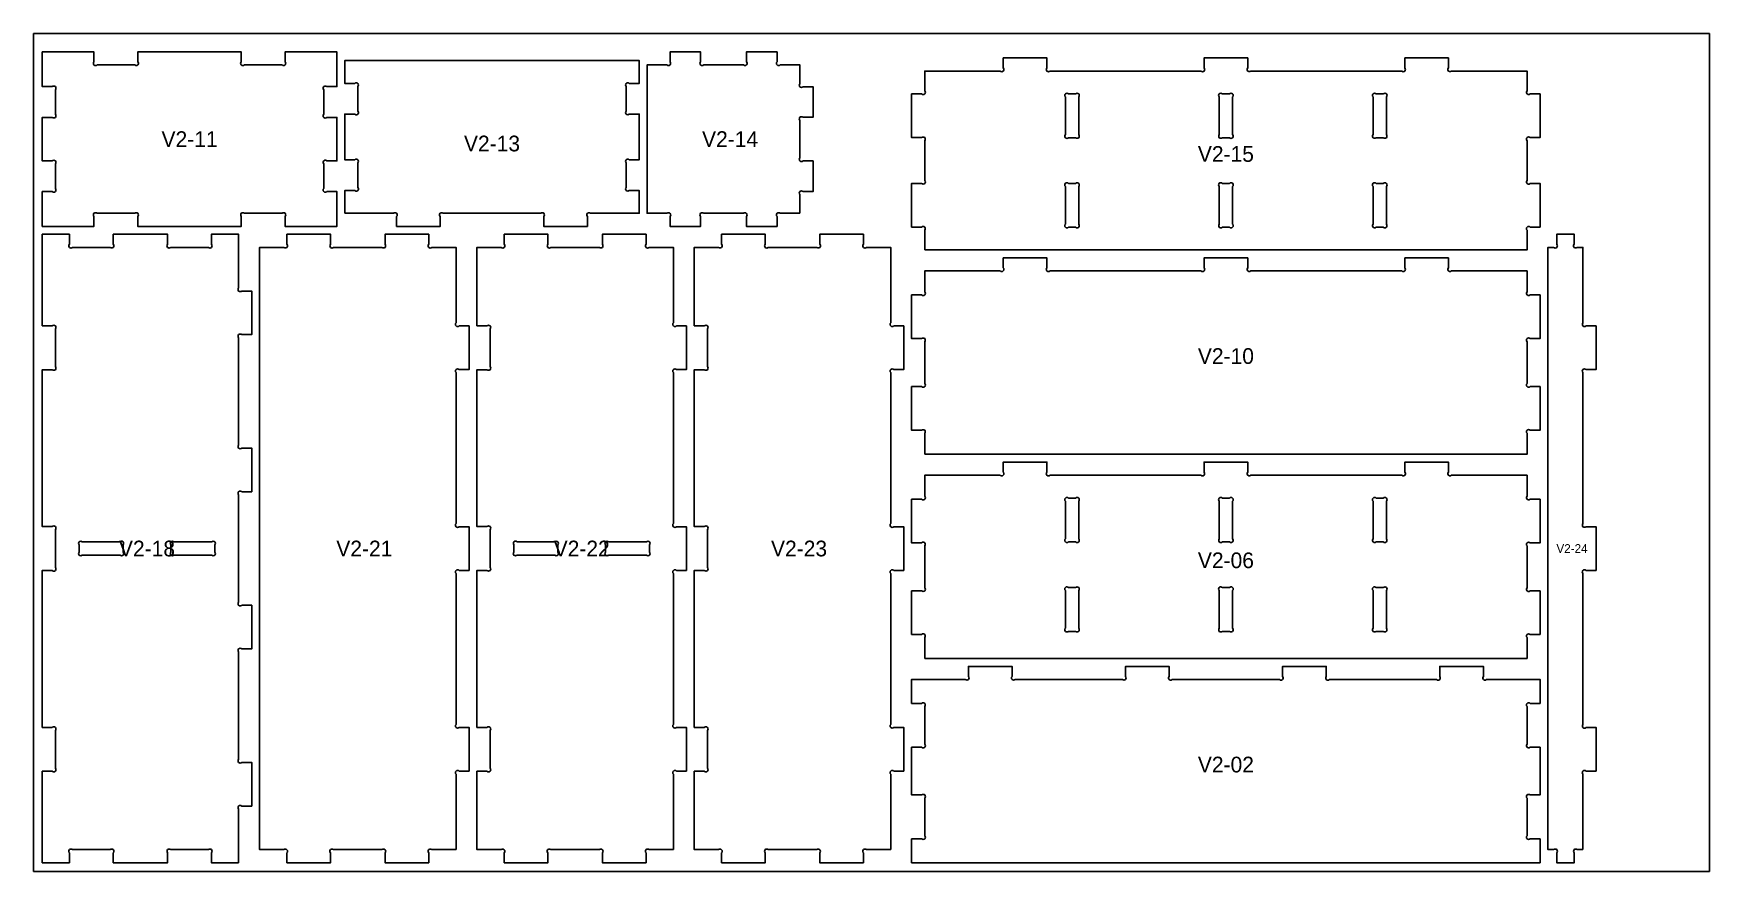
# Model space of a CAD drawing. Header units: inches. Extents: x 0 to 96, y 0 to 48.
import ezdxf
from ezdxf.enums import TextEntityAlignment as Align

# ---------------------------------------------------------------- set-up
doc = ezdxf.new("R2010")
doc.units = ezdxf.units.IN
doc.header["$MEASUREMENT"] = 0
for name, color, linetype in [('CUT_INSIDE', 5, 'Continuous'), ('CUT_OUTSIDE', 1, 'Continuous'), ('LABELS', 7, 'Continuous'), ('SHEET', 8, 'Continuous')]:
    doc.layers.add(name, color=color, linetype=linetype)

msp = doc.modelspace()

# ---------------------------------------------------------------- linework, layer by layer
at = {"layer": 'CUT_INSIDE'}
for points in [[(59.106, 44.367, -1), (59.283, 44.543), (59.692, 44.543, -1), (59.868, 44.367), (59.868, 42.208, -1), (59.692, 42.031), (59.283, 42.031, -1), (59.106, 42.208)], [(67.919, 44.367, -1), (68.096, 44.543), (68.504, 44.543, -1), (68.681, 44.367), (68.681, 42.208, -1), (68.504, 42.031), (68.096, 42.031, -1), (67.919, 42.208)], [(76.731, 44.367, -1), (76.908, 44.543), (77.317, 44.543, -1), (77.493, 44.367), (77.493, 42.208, -1), (77.317, 42.031), (76.908, 42.031, -1), (76.731, 42.208)], [(59.106, 39.242, -1), (59.283, 39.418), (59.692, 39.418, -1), (59.868, 39.242), (59.868, 37.083, -1), (59.692, 36.906), (59.283, 36.906, -1), (59.106, 37.083)], [(67.919, 39.242, -1), (68.096, 39.418), (68.504, 39.418, -1), (68.681, 39.242), (68.681, 37.083, -1), (68.504, 36.906), (68.096, 36.906, -1), (67.919, 37.083)], [(76.731, 39.242, -1), (76.908, 39.418), (77.317, 39.418, -1), (77.493, 39.242), (77.493, 37.083, -1), (77.317, 36.906), (76.908, 36.906, -1), (76.731, 37.083)], [(59.106, 21.217, -1), (59.283, 21.393), (59.692, 21.393, -1), (59.868, 21.217), (59.868, 19.058, -1), (59.692, 18.881), (59.283, 18.881, -1), (59.106, 19.058)], [(67.919, 21.217, -1), (68.096, 21.393), (68.504, 21.393, -1), (68.681, 21.217), (68.681, 19.058, -1), (68.504, 18.881), (68.096, 18.881, -1), (67.919, 19.058)], [(76.731, 21.217, -1), (76.908, 21.393), (77.317, 21.393, -1), (77.493, 21.217), (77.493, 19.058, -1), (77.317, 18.881), (76.908, 18.881, -1), (76.731, 19.058)], [(2.796, 18.119, -1), (2.619, 18.296), (2.619, 18.704, -1), (2.796, 18.881), (4.954, 18.881, -1), (5.131, 18.704), (5.131, 18.296, -1), (4.954, 18.119)], [(8.046, 18.119, -1), (7.869, 18.296), (7.869, 18.704, -1), (8.046, 18.881), (10.204, 18.881, -1), (10.381, 18.704), (10.381, 18.296, -1), (10.204, 18.119)], [(27.696, 18.119, -1), (27.519, 18.296), (27.519, 18.704, -1), (27.696, 18.881), (29.854, 18.881, -1), (30.031, 18.704), (30.031, 18.296, -1), (29.854, 18.119)], [(32.946, 18.119, -1), (32.769, 18.296), (32.769, 18.704, -1), (32.946, 18.881), (35.104, 18.881, -1), (35.281, 18.704), (35.281, 18.296, -1), (35.104, 18.119)], [(59.106, 16.092, -1), (59.283, 16.268), (59.692, 16.268, -1), (59.868, 16.092), (59.868, 13.933, -1), (59.692, 13.756), (59.283, 13.756, -1), (59.106, 13.933)], [(67.919, 16.092, -1), (68.096, 16.268), (68.504, 16.268, -1), (68.681, 16.092), (68.681, 13.933, -1), (68.504, 13.756), (68.096, 13.756, -1), (67.919, 13.933)], [(76.731, 16.092, -1), (76.908, 16.268), (77.317, 16.268, -1), (77.493, 16.092), (77.493, 13.933, -1), (77.317, 13.756), (76.908, 13.756, -1), (76.731, 13.933)]]:
    msp.add_lwpolyline(points, format="xyb", close=True, dxfattribs=at)
at = {"layer": 'CUT_OUTSIDE'}
for points in [[(0.5, 36.95), (3.463, 36.95), (3.463, 37.523, -1), (3.64, 37.7), (5.798, 37.7, -1), (5.975, 37.523), (5.975, 36.95), (11.9, 36.95), (11.9, 37.523, -1), (12.077, 37.7), (14.235, 37.7, -1), (14.412, 37.523), (14.412, 36.95), (17.375, 36.95), (17.375, 38.944), (16.802, 38.944, -1), (16.625, 39.121), (16.625, 40.529, -1), (16.802, 40.706), (17.375, 40.706), (17.375, 43.194), (16.802, 43.194, -1), (16.625, 43.371), (16.625, 44.779, -1), (16.802, 44.956), (17.375, 44.956), (17.375, 46.95), (14.412, 46.95), (14.412, 46.377, -1), (14.235, 46.2), (12.077, 46.2, -1), (11.9, 46.377), (11.9, 46.95), (5.975, 46.95), (5.975, 46.377, -1), (5.798, 46.2), (3.64, 46.2, -1), (3.463, 46.377), (3.463, 46.95), (0.5, 46.95), (0.5, 44.956), (1.073, 44.956, -1), (1.25, 44.779), (1.25, 43.371, -1), (1.073, 43.194), (0.5, 43.194), (0.5, 40.706), (1.073, 40.706, -1), (1.25, 40.529), (1.25, 39.121, -1), (1.073, 38.944), (0.5, 38.944)], [(17.825, 37.7), (20.617, 37.7, -1), (20.794, 37.523), (20.794, 36.95), (23.294, 36.95), (23.294, 37.523, -1), (23.471, 37.7), (29.054, 37.7, -1), (29.231, 37.523), (29.231, 36.95), (31.731, 36.95), (31.731, 37.523, -1), (31.908, 37.7), (34.7, 37.7), (34.7, 39.007), (34.127, 39.007, -1), (33.95, 39.183), (33.95, 40.592, -1), (34.127, 40.769), (34.7, 40.769), (34.7, 43.382), (34.127, 43.382, -1), (33.95, 43.558), (33.95, 44.967, -1), (34.127, 45.144), (34.7, 45.144), (34.7, 46.45), (17.825, 46.45), (17.825, 45.144), (18.398, 45.144, -1), (18.575, 44.967), (18.575, 43.558, -1), (18.398, 43.382), (17.825, 43.382), (17.825, 40.769), (18.398, 40.769, -1), (18.575, 40.592), (18.575, 39.183, -1), (18.398, 39.007), (17.825, 39.007)], [(43.9, 37.7), (43.9, 38.773, -1), (44.077, 38.95), (44.65, 38.95), (44.65, 40.7), (44.077, 40.7, -1), (43.9, 40.877), (43.9, 43.023, -1), (44.077, 43.2), (44.65, 43.2), (44.65, 44.95), (44.077, 44.95, -1), (43.9, 45.127), (43.9, 46.2), (42.764, 46.2, -1), (42.587, 46.377), (42.587, 46.95), (40.837, 46.95), (40.837, 46.377, -1), (40.661, 46.2), (38.389, 46.2, -1), (38.212, 46.377), (38.212, 46.95), (36.462, 46.95), (36.462, 46.377, -1), (36.286, 46.2), (35.15, 46.2), (35.15, 37.7), (36.286, 37.7, -1), (36.462, 37.523), (36.462, 36.95), (38.212, 36.95), (38.212, 37.523, -1), (38.389, 37.7), (40.661, 37.7, -1), (40.837, 37.523), (40.837, 36.95), (42.587, 36.95), (42.587, 37.523, -1), (42.764, 37.7)], [(51.05, 35.6), (85.55, 35.6), (85.55, 36.736, -1), (85.727, 36.912), (86.3, 36.912), (86.3, 39.412), (85.727, 39.412, -1), (85.55, 39.589), (85.55, 41.861, -1), (85.727, 42.037), (86.3, 42.037), (86.3, 44.537), (85.727, 44.537, -1), (85.55, 44.714), (85.55, 45.85), (81.227, 45.85, -1), (81.05, 46.027), (81.05, 46.6), (78.55, 46.6), (78.55, 46.027, -1), (78.373, 45.85), (69.727, 45.85, -1), (69.55, 46.027), (69.55, 46.6), (67.05, 46.6), (67.05, 46.027, -1), (66.873, 45.85), (58.227, 45.85, -1), (58.05, 46.027), (58.05, 46.6), (55.55, 46.6), (55.55, 46.027, -1), (55.373, 45.85), (51.05, 45.85), (51.05, 44.714, -1), (50.873, 44.537), (50.3, 44.537), (50.3, 42.037), (50.873, 42.037, -1), (51.05, 41.861), (51.05, 39.589, -1), (50.873, 39.412), (50.3, 39.412), (50.3, 36.912), (50.873, 36.912, -1), (51.05, 36.736)], [(11.75, 0.5), (11.75, 3.573, -1), (11.927, 3.75), (12.5, 3.75), (12.5, 6.25), (11.927, 6.25, -1), (11.75, 6.427), (11.75, 12.573, -1), (11.927, 12.75), (12.5, 12.75), (12.5, 15.25), (11.927, 15.25, -1), (11.75, 15.427), (11.75, 21.573, -1), (11.927, 21.75), (12.5, 21.75), (12.5, 24.25), (11.927, 24.25, -1), (11.75, 24.427), (11.75, 30.573, -1), (11.927, 30.75), (12.5, 30.75), (12.5, 33.25), (11.927, 33.25, -1), (11.75, 33.427), (11.75, 36.5), (10.194, 36.5), (10.194, 35.927, -1), (10.017, 35.75), (7.858, 35.75, -1), (7.681, 35.927), (7.681, 36.5), (4.569, 36.5), (4.569, 35.927, -1), (4.392, 35.75), (2.233, 35.75, -1), (2.056, 35.927), (2.056, 36.5), (0.5, 36.5), (0.5, 31.256), (1.073, 31.256, -1), (1.25, 31.079), (1.25, 28.921, -1), (1.073, 28.744), (0.5, 28.744), (0.5, 19.756), (1.073, 19.756, -1), (1.25, 19.579), (1.25, 17.421, -1), (1.073, 17.244), (0.5, 17.244), (0.5, 8.256), (1.073, 8.256, -1), (1.25, 8.079), (1.25, 5.921, -1), (1.073, 5.744), (0.5, 5.744), (0.5, 0.5), (2.056, 0.5), (2.056, 1.073, -1), (2.233, 1.25), (4.392, 1.25, -1), (4.569, 1.073), (4.569, 0.5), (7.681, 0.5), (7.681, 1.073, -1), (7.858, 1.25), (10.017, 1.25, -1), (10.194, 1.073), (10.194, 0.5)], [(24.2, 1.25), (24.2, 5.573, -1), (24.377, 5.75), (24.95, 5.75), (24.95, 8.25), (24.377, 8.25, -1), (24.2, 8.427), (24.2, 17.073, -1), (24.377, 17.25), (24.95, 17.25), (24.95, 19.75), (24.377, 19.75, -1), (24.2, 19.927), (24.2, 28.573, -1), (24.377, 28.75), (24.95, 28.75), (24.95, 31.25), (24.377, 31.25, -1), (24.2, 31.427), (24.2, 35.75), (22.814, 35.75, -1), (22.637, 35.927), (22.637, 36.5), (20.137, 36.5), (20.137, 35.927, -1), (19.961, 35.75), (17.189, 35.75, -1), (17.012, 35.927), (17.012, 36.5), (14.512, 36.5), (14.512, 35.927, -1), (14.336, 35.75), (12.95, 35.75), (12.95, 1.25), (14.336, 1.25, -1), (14.512, 1.073), (14.512, 0.5), (17.012, 0.5), (17.012, 1.073, -1), (17.189, 1.25), (19.961, 1.25, -1), (20.137, 1.073), (20.137, 0.5), (22.637, 0.5), (22.637, 1.073, -1), (22.814, 1.25)], [(36.65, 1.25), (36.65, 5.573, -1), (36.827, 5.75), (37.4, 5.75), (37.4, 8.25), (36.827, 8.25, -1), (36.65, 8.427), (36.65, 17.073, -1), (36.827, 17.25), (37.4, 17.25), (37.4, 19.75), (36.827, 19.75, -1), (36.65, 19.927), (36.65, 28.573, -1), (36.827, 28.75), (37.4, 28.75), (37.4, 31.25), (36.827, 31.25, -1), (36.65, 31.427), (36.65, 35.75), (35.264, 35.75, -1), (35.087, 35.927), (35.087, 36.5), (32.587, 36.5), (32.587, 35.927, -1), (32.411, 35.75), (29.639, 35.75, -1), (29.462, 35.927), (29.462, 36.5), (26.962, 36.5), (26.962, 35.927, -1), (26.786, 35.75), (25.4, 35.75), (25.4, 31.256), (25.973, 31.256, -1), (26.15, 31.079), (26.15, 28.921, -1), (25.973, 28.744), (25.4, 28.744), (25.4, 19.756), (25.973, 19.756, -1), (26.15, 19.579), (26.15, 17.421, -1), (25.973, 17.244), (25.4, 17.244), (25.4, 8.256), (25.973, 8.256, -1), (26.15, 8.079), (26.15, 5.921, -1), (25.973, 5.744), (25.4, 5.744), (25.4, 1.25), (26.786, 1.25, -1), (26.962, 1.073), (26.962, 0.5), (29.462, 0.5), (29.462, 1.073, -1), (29.639, 1.25), (32.411, 1.25, -1), (32.587, 1.073), (32.587, 0.5), (35.087, 0.5), (35.087, 1.073, -1), (35.264, 1.25)], [(49.1, 1.25), (49.1, 5.573, -1), (49.277, 5.75), (49.85, 5.75), (49.85, 8.25), (49.277, 8.25, -1), (49.1, 8.427), (49.1, 17.073, -1), (49.277, 17.25), (49.85, 17.25), (49.85, 19.75), (49.277, 19.75, -1), (49.1, 19.927), (49.1, 28.573, -1), (49.277, 28.75), (49.85, 28.75), (49.85, 31.25), (49.277, 31.25, -1), (49.1, 31.427), (49.1, 35.75), (47.714, 35.75, -1), (47.537, 35.927), (47.537, 36.5), (45.037, 36.5), (45.037, 35.927, -1), (44.861, 35.75), (42.089, 35.75, -1), (41.912, 35.927), (41.912, 36.5), (39.412, 36.5), (39.412, 35.927, -1), (39.236, 35.75), (37.85, 35.75), (37.85, 31.256), (38.423, 31.256, -1), (38.6, 31.079), (38.6, 28.921, -1), (38.423, 28.744), (37.85, 28.744), (37.85, 19.756), (38.423, 19.756, -1), (38.6, 19.579), (38.6, 17.421, -1), (38.423, 17.244), (37.85, 17.244), (37.85, 8.256), (38.423, 8.256, -1), (38.6, 8.079), (38.6, 5.921, -1), (38.423, 5.744), (37.85, 5.744), (37.85, 1.25), (39.236, 1.25, -1), (39.412, 1.073), (39.412, 0.5), (41.912, 0.5), (41.912, 1.073, -1), (42.089, 1.25), (44.861, 1.25, -1), (45.037, 1.073), (45.037, 0.5), (47.537, 0.5), (47.537, 1.073, -1), (47.714, 1.25)], [(88.75, 1.25), (88.75, 5.573, -1), (88.927, 5.75), (89.5, 5.75), (89.5, 8.25), (88.927, 8.25, -1), (88.75, 8.427), (88.75, 17.073, -1), (88.927, 17.25), (89.5, 17.25), (89.5, 19.75), (88.927, 19.75, -1), (88.75, 19.927), (88.75, 28.573, -1), (88.927, 28.75), (89.5, 28.75), (89.5, 31.25), (88.927, 31.25, -1), (88.75, 31.427), (88.75, 35.75), (88.427, 35.75, -1), (88.25, 35.927), (88.25, 36.5), (87.25, 36.5), (87.25, 35.927, -1), (87.073, 35.75), (86.75, 35.75), (86.75, 1.25), (87.073, 1.25, -1), (87.25, 1.073), (87.25, 0.5), (88.25, 0.5), (88.25, 1.073, -1), (88.427, 1.25)], [(51.05, 23.9), (85.55, 23.9), (85.55, 25.098, -1), (85.727, 25.275), (86.3, 25.275), (86.3, 27.775), (85.727, 27.775, -1), (85.55, 27.952), (85.55, 30.348, -1), (85.727, 30.525), (86.3, 30.525), (86.3, 33.025), (85.727, 33.025, -1), (85.55, 33.202), (85.55, 34.4), (81.227, 34.4, -1), (81.05, 34.577), (81.05, 35.15), (78.55, 35.15), (78.55, 34.577, -1), (78.373, 34.4), (69.727, 34.4, -1), (69.55, 34.577), (69.55, 35.15), (67.05, 35.15), (67.05, 34.577, -1), (66.873, 34.4), (58.227, 34.4, -1), (58.05, 34.577), (58.05, 35.15), (55.55, 35.15), (55.55, 34.577, -1), (55.373, 34.4), (51.05, 34.4), (51.05, 33.202, -1), (50.873, 33.025), (50.3, 33.025), (50.3, 30.525), (50.873, 30.525, -1), (51.05, 30.348), (51.05, 27.952, -1), (50.873, 27.775), (50.3, 27.775), (50.3, 25.275), (50.873, 25.275, -1), (51.05, 25.098)], [(51.05, 12.2), (85.55, 12.2), (85.55, 13.398, -1), (85.727, 13.575), (86.3, 13.575), (86.3, 16.075), (85.727, 16.075, -1), (85.55, 16.252), (85.55, 18.648, -1), (85.727, 18.825), (86.3, 18.825), (86.3, 21.325), (85.727, 21.325, -1), (85.55, 21.502), (85.55, 22.7), (81.227, 22.7, -1), (81.05, 22.877), (81.05, 23.45), (78.55, 23.45), (78.55, 22.877, -1), (78.373, 22.7), (69.727, 22.7, -1), (69.55, 22.877), (69.55, 23.45), (67.05, 23.45), (67.05, 22.877, -1), (66.873, 22.7), (58.227, 22.7, -1), (58.05, 22.877), (58.05, 23.45), (55.55, 23.45), (55.55, 22.877, -1), (55.373, 22.7), (51.05, 22.7), (51.05, 21.502, -1), (50.873, 21.325), (50.3, 21.325), (50.3, 18.825), (50.873, 18.825, -1), (51.05, 18.648), (51.05, 16.252, -1), (50.873, 16.075), (50.3, 16.075), (50.3, 13.575), (50.873, 13.575, -1), (51.05, 13.398)], [(50.3, 0.5), (86.3, 0.5), (86.3, 1.869), (85.727, 1.869, -1), (85.55, 2.046), (85.55, 4.204, -1), (85.727, 4.381), (86.3, 4.381), (86.3, 7.119), (85.727, 7.119, -1), (85.55, 7.296), (85.55, 9.454, -1), (85.727, 9.631), (86.3, 9.631), (86.3, 11), (83.227, 11, -1), (83.05, 11.177), (83.05, 11.75), (80.55, 11.75), (80.55, 11.177, -1), (80.373, 11), (74.227, 11, -1), (74.05, 11.177), (74.05, 11.75), (71.55, 11.75), (71.55, 11.177, -1), (71.373, 11), (65.227, 11, -1), (65.05, 11.177), (65.05, 11.75), (62.55, 11.75), (62.55, 11.177, -1), (62.373, 11), (56.227, 11, -1), (56.05, 11.177), (56.05, 11.75), (53.55, 11.75), (53.55, 11.177, -1), (53.373, 11), (50.3, 11), (50.3, 9.631), (50.873, 9.631, -1), (51.05, 9.454), (51.05, 7.296, -1), (50.873, 7.119), (50.3, 7.119), (50.3, 4.381), (50.873, 4.381, -1), (51.05, 4.204), (51.05, 2.046, -1), (50.873, 1.869), (50.3, 1.869)]]:
    msp.add_lwpolyline(points, format="xyb", close=True, dxfattribs=at)
at = {"layer": 'SHEET'}
msp.add_lwpolyline([(0, 0), (96, 0), (96, 48), (0, 48)], close=True, dxfattribs=at)

# ---------------------------------------------------------------- texts
at = {"layer": 'LABELS'}
for s, height, p in [('V2-11', 0.9, (8.938, 41.95)), ('V2-14', 0.9, (39.9, 41.95)), ('V2-13', 0.9, (26.262, 41.7)), ('V2-15', 0.9, (68.3, 41.1)), ('V2-10', 0.9, (68.3, 29.525)), ('V2-18', 0.9, (6.5, 18.5)), ('V2-21', 0.9, (18.95, 18.5)), ('V2-22', 0.9, (31.4, 18.5)), ('V2-23', 0.9, (43.85, 18.5)), ('V2-06', 0.9, (68.3, 17.825)), ('V2-24', 0.5, (88.125, 18.5)), ('V2-02', 0.9, (68.3, 6.125))]:
    msp.add_text(s, height=height, dxfattribs=at).set_placement(p, align=Align.MIDDLE_CENTER)

doc.saveas('drawing.dxf')
